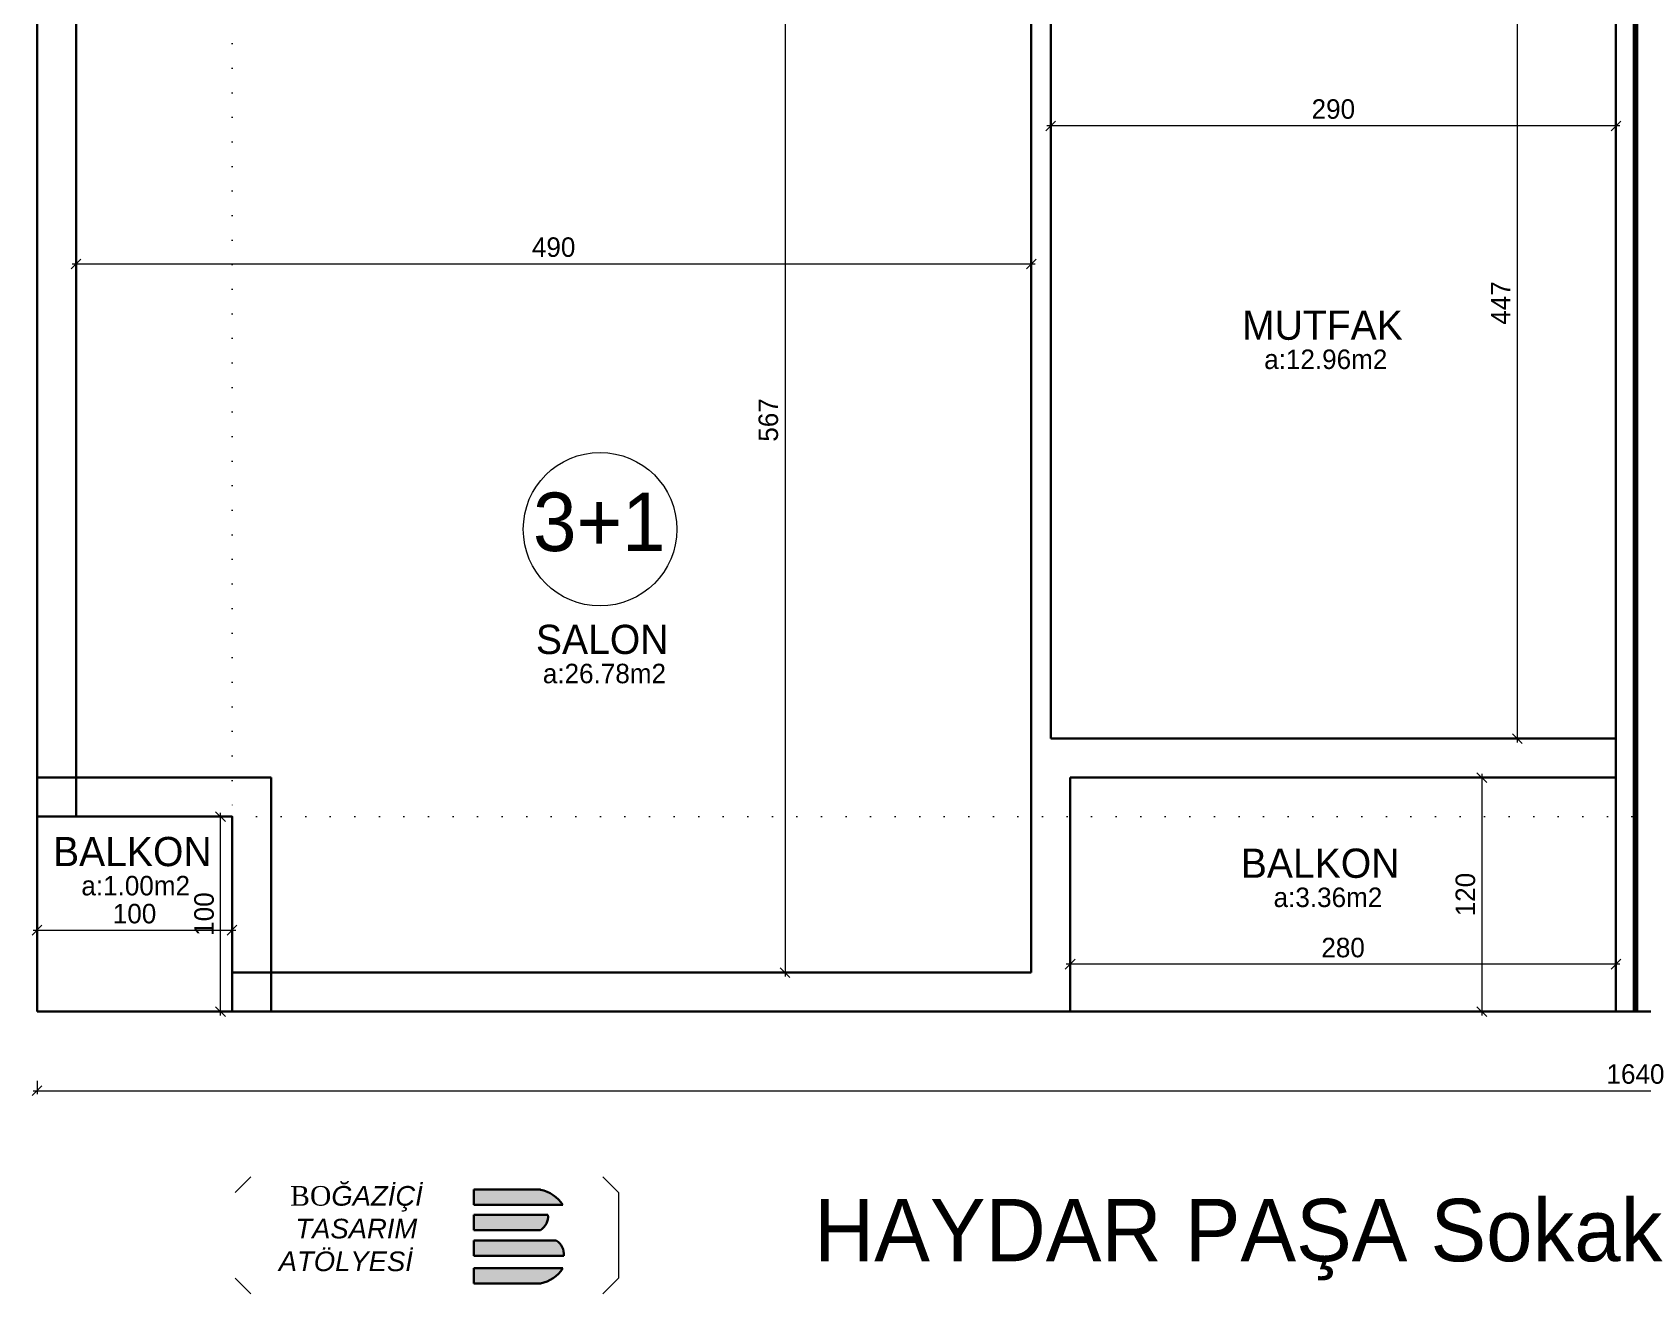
# Model space of a CAD drawing. Header units: centimetres. Extents: x 562865 to 1310255, y -148070 to 32737.
# Drawn here: x 591816 to 592642, y -2623 to -1976 of the extents above; entities that cross this region are included whole.
import ezdxf
from ezdxf.enums import TextEntityAlignment as Align

# ---------------------------------------------------------------- set-up
doc = ezdxf.new("R2010")
doc.units = ezdxf.units.CM
doc.header["$LTSCALE"] = 2.5
doc.linetypes.add('DOT', pattern=[0.25, 0, -0.25])
doc.layers.get('0').update_dxf_attribs({"color": 86})
for name, color, linetype, lineweight in [('_grns-03_Arka', 33, 'Continuous', 0), ('ADAKENARI', 18, 'Continuous', 5), ('DUVAR', 4, 'Continuous', 30), ('iç ölçü', 106, 'Continuous', 18), ('kolon', 1, 'Continuous', 53), ('Z_YOL_ADI', 7, 'Continuous', 0)]:
    doc.layers.add(name, color=color, linetype=linetype, lineweight=lineweight)
doc.layers.add('alan', color=7, linetype='Continuous')
doc.layers.add('mahal', color=7, linetype='Continuous')
doc.styles.add('autodim', font='times.ttf')
doc.styles.add('PINAR', font='comic.ttf')
doc.dimstyles.new('TEMİZ ÖLÇÜ', dxfattribs={"dimtxt": 10, "dimasz": 5, "dimexe": 1.8, "dimexo": 0.625, "dimgap": 3, "dimtad": 1, "dimdec": 0, "dimrnd": 0.5, "dimzin": 1, "dimdsep": 46, "dimtxsty": 'PINAR', "dimblk": 'OBLIQUE', "dimcen": 0.9, "dimdle": 2, "dimclrd": 256, "dimclre": 256, "dimclrt": 7, "dimadec": 0, "dimazin": 0, "dimtfac": 1, "dimtdec": 0, "dimtofl": 0, "dimtmove": 2, "dimatfit": 2, "dimfxl": 10, "dimfxlon": 1, "dimlwd": -1, "dimlwe": -1, "dimarcsym": 0})

# ---------------------------------------------------------------- blocks, each defined once
blk = doc.blocks.new('_Oblique')
at = {"color": 0, "linetype": 'ByBlock', "lineweight": -2}
blk.add_line((-0.5, -0.5), (0.5, 0.5), dxfattribs=at)
blk = doc.blocks.new('*D120')
at = {"layer": 'Defpoints', "color": 0}
for p in [(592338.58, -2006.04), (592628.58, -2006.04), (592338.58, -2023.77)]:
    blk.add_point(p, dxfattribs=at)
at = {"layer": 'iç ölçü'}
for p, q in [((592630.58, -2023.77), (592336.58, -2023.77)), ((592338.58, -2018.77), (592338.58, -2025.57)), ((592628.58, -2018.77), (592628.58, -2025.57))]:
    blk.add_line(p, q, dxfattribs=at)
at = {"layer": 'iç ölçü', "linetype": 'ByBlock', "xscale": 5, "yscale": 5, "zscale": 5, "rotation": 180}
blk.add_blockref('_Oblique', (592338.58, -2023.77), dxfattribs=at)
at = {"layer": 'iç ölçü', "linetype": 'ByBlock', "xscale": 5, "yscale": 5, "zscale": 5}
blk.add_blockref('_Oblique', (592628.58, -2023.77), dxfattribs=at)
at = {"layer": 'iç ölçü', "color": 7, "insert": (592483.58, -2015.19), "char_height": 10, "attachment_point": 5, "style": 'PINAR'}
blk.add_mtext('290', dxfattribs=at)
blk = doc.blocks.new('*D121')
at = {"layer": 'Defpoints', "color": 0}
for p in [(592496.53, -1891.13), (592496.53, -2338.13), (592577.95, -2338.13)]:
    blk.add_point(p, dxfattribs=at)
at = {"layer": 'iç ölçü'}
for p, q in [((592572.95, -1891.13), (592579.75, -1891.13)), ((592577.95, -1889.13), (592577.95, -2340.13)), ((592572.95, -2338.13), (592579.75, -2338.13))]:
    blk.add_line(p, q, dxfattribs=at)
at = {"layer": 'iç ölçü', "linetype": 'ByBlock', "xscale": 5, "yscale": 5, "zscale": 5}
for p, rotation in [((592577.95, -1891.13), 90), ((592577.95, -2338.13), 270)]:
    blk.add_blockref('_Oblique', p, dxfattribs=dict(at, rotation=rotation))
at = {"layer": 'iç ölçü', "color": 7, "insert": (592569.44, -2114.63), "char_height": 10, "attachment_point": 5, "rotation": 90, "style": 'PINAR'}
blk.add_mtext('447', dxfattribs=at)
blk = doc.blocks.new('*D122')
at = {"layer": 'Defpoints', "color": 0}
for p in [(592555.38, -2358.13), (592555.38, -2478.13), (592559.77, -2478.13)]:
    blk.add_point(p, dxfattribs=at)
at = {"layer": 'iç ölçü'}
for p, q in [((592556, -2358.13), (592561.57, -2358.13)), ((592559.77, -2356.13), (592559.77, -2480.13)), ((592556, -2478.13), (592561.57, -2478.13))]:
    blk.add_line(p, q, dxfattribs=at)
at = {"layer": 'iç ölçü', "linetype": 'ByBlock', "xscale": 5, "yscale": 5, "zscale": 5}
for p, rotation in [((592559.77, -2358.13), 90), ((592559.77, -2478.13), 270)]:
    blk.add_blockref('_Oblique', p, dxfattribs=dict(at, rotation=rotation))
at = {"layer": 'iç ölçü', "color": 7, "insert": (592551.36, -2418.13), "char_height": 10, "attachment_point": 5, "rotation": 90, "style": 'PINAR'}
blk.add_mtext('120', dxfattribs=at)
blk = doc.blocks.new('*D123')
at = {"layer": 'Defpoints', "color": 0}
for p in [(592348.58, -2414.56), (592628.58, -2414.56), (592348.58, -2453.81)]:
    blk.add_point(p, dxfattribs=at)
at = {"layer": 'iç ölçü'}
for p, q in [((592630.58, -2453.81), (592346.58, -2453.81)), ((592348.58, -2448.81), (592348.58, -2455.61)), ((592628.58, -2448.81), (592628.58, -2455.61))]:
    blk.add_line(p, q, dxfattribs=at)
at = {"layer": 'iç ölçü', "linetype": 'ByBlock', "xscale": 5, "yscale": 5, "zscale": 5, "rotation": 180}
blk.add_blockref('_Oblique', (592348.58, -2453.81), dxfattribs=at)
at = {"layer": 'iç ölçü', "linetype": 'ByBlock', "xscale": 5, "yscale": 5, "zscale": 5}
blk.add_blockref('_Oblique', (592628.58, -2453.81), dxfattribs=at)
at = {"layer": 'iç ölçü', "color": 7, "insert": (592488.58, -2445.37), "char_height": 10, "attachment_point": 5, "style": 'PINAR'}
blk.add_mtext('280', dxfattribs=at)
blk = doc.blocks.new('*D124')
at = {"layer": 'Defpoints', "color": 0}
for p in [(592155.99, -1891.13), (592155.99, -2458.13), (592202.27, -2458.13)]:
    blk.add_point(p, dxfattribs=at)
at = {"layer": 'iç ölçü'}
for p, q in [((592197.27, -1891.13), (592204.07, -1891.13)), ((592202.27, -1889.13), (592202.27, -2460.13)), ((592197.27, -2458.13), (592204.07, -2458.13))]:
    blk.add_line(p, q, dxfattribs=at)
at = {"layer": 'iç ölçü', "linetype": 'ByBlock', "xscale": 5, "yscale": 5, "zscale": 5}
for p, rotation in [((592202.27, -1891.13), 90), ((592202.27, -2458.13), 270)]:
    blk.add_blockref('_Oblique', p, dxfattribs=dict(at, rotation=rotation))
at = {"layer": 'iç ölçü', "color": 7, "insert": (592193.76, -2174.63), "char_height": 10, "attachment_point": 5, "rotation": 90, "style": 'PINAR'}
blk.add_mtext('567', dxfattribs=at)
blk = doc.blocks.new('*D125')
at = {"layer": 'Defpoints', "color": 0}
for p in [(591838.58, -2066), (592328.58, -2066), (591838.58, -2094.63)]:
    blk.add_point(p, dxfattribs=at)
at = {"layer": 'iç ölçü'}
for p, q in [((591838.58, -2089.63), (591838.58, -2096.43)), ((592328.58, -2089.63), (592328.58, -2096.43)), ((592330.58, -2094.63), (591836.58, -2094.63))]:
    blk.add_line(p, q, dxfattribs=at)
at = {"layer": 'iç ölçü', "linetype": 'ByBlock', "xscale": 5, "yscale": 5, "zscale": 5, "rotation": 180}
blk.add_blockref('_Oblique', (591838.58, -2094.63), dxfattribs=at)
at = {"layer": 'iç ölçü', "linetype": 'ByBlock', "xscale": 5, "yscale": 5, "zscale": 5}
blk.add_blockref('_Oblique', (592328.58, -2094.63), dxfattribs=at)
at = {"layer": 'iç ölçü', "color": 7, "insert": (592083.58, -2086.03), "char_height": 10, "attachment_point": 5, "style": 'PINAR'}
blk.add_mtext('490', dxfattribs=at)
blk = doc.blocks.new('A$C1BDB261E')
at = {"layer": 'DUVAR'}
h = blk.add_hatch(color=41, dxfattribs=at)
h.dxf.hatch_style = 1
h.paths.add_polyline_path([(195.7, 57.1), (210.2, 57.1, 0.202686), (195.7, 66.8), (153.1, 66.8), (153.1, 57.1)])
h.paths.add_polyline_path([(153.1, 50.6), (153.1, 40.9), (195.7, 40.9, 0.299894), (200.5, 50.6), (195.7, 50.6)])
h.paths.add_polyline_path([(210.7, 24.4, 0.299894), (205.8, 34.1), (201, 34.1), (153.1, 34.1), (153.1, 24.4)])
h.paths.add_polyline_path([(195.7, 6.7, 0.202686), (210.2, 16.4), (195.7, 16.4), (153.1, 16.4), (153.1, 6.7)])
at = {"layer": '_grns-03_Arka'}
for p, q in [((0, 65), (10, 75)), ((245.7, 65), (235.7, 75)), ((245.7, 65), (245.7, 10)), ((10, 0), (0, 10)), ((235.7, 0), (245.7, 10))]:
    blk.add_line(p, q, dxfattribs=at)
at = {"layer": 'DUVAR', "color": 41}
for p, q in [((153.1, 66.8), (153.1, 57.1)), ((153.1, 66.8), (195.7, 66.8)), ((153.1, 57.1), (195.7, 57.1)), ((195.7, 57.1), (210.2, 57.1)), ((153.1, 40.9), (153.1, 50.6)), ((153.1, 50.6), (195.7, 50.6)), ((195.7, 50.6), (200.5, 50.6)), ((153.1, 40.9), (195.7, 40.9)), ((153.1, 24.4), (153.1, 34.1)), ((153.1, 34.1), (201, 34.1)), ((201, 34.1), (205.8, 34.1)), ((153.1, 24.4), (210.7, 24.4)), ((153.1, 6.7), (153.1, 16.4)), ((153.1, 16.4), (195.7, 16.4)), ((195.7, 16.4), (210.2, 16.4)), ((153.1, 6.7), (195.7, 6.7))]:
    blk.add_line(p, q, dxfattribs=at)
for centre, radius, start, end in [((191.5, 44.7), 22.4, 33.3943, 79.2256), ((190.8, 49.4), 9.84, 300.0476, 6.8223), ((200.9, 25.6), 9.84, 353.1777, 59.9524), ((191.5, 28.7), 22.4, 280.7744, 326.6057)]:
    blk.add_arc(centre, radius, start, end, dxfattribs=at)
at = {"insert": (22.8, 69.1), "char_height": 12.589, "width": 119.549, "attachment_point": 1, "style": 'autodim'}
blk.add_mtext('\\pi12.452;BO{\\fArial|b0|i1|c162|p34;ĞAZİÇİ \\P\\pi15.789;TASARIM \\P\\pi5.1217;ATÖLYESİ}', dxfattribs=at)
blk = doc.blocks.new('*D306')
at = {"layer": 'Defpoints', "color": 0}
for p in [(591818.58, -2434.32), (591918.58, -2434.32), (591918.58, -2436.37)]:
    blk.add_point(p, dxfattribs=at)
at = {"layer": 'iç ölçü'}
for p, q in [((591816.58, -2436.37), (591920.58, -2436.37)), ((591818.58, -2434.95), (591818.58, -2438.17)), ((591918.58, -2434.95), (591918.58, -2438.17))]:
    blk.add_line(p, q, dxfattribs=at)
at = {"layer": 'iç ölçü', "linetype": 'ByBlock', "xscale": 5, "yscale": 5, "zscale": 5, "rotation": 180}
blk.add_blockref('_Oblique', (591818.58, -2436.37), dxfattribs=at)
at = {"layer": 'iç ölçü', "linetype": 'ByBlock', "xscale": 5, "yscale": 5, "zscale": 5}
blk.add_blockref('_Oblique', (591918.58, -2436.37), dxfattribs=at)
at = {"layer": 'iç ölçü', "color": 7, "insert": (591868.58, -2427.96), "char_height": 10, "attachment_point": 5, "style": 'PINAR'}
blk.add_mtext('100', dxfattribs=at)
blk = doc.blocks.new('*D307')
at = {"layer": 'Defpoints', "color": 0}
for p in [(591899.64, -2378.13), (591912.69, -2378.13), (591899.64, -2478.13)]:
    blk.add_point(p, dxfattribs=at)
at = {"layer": 'iç ölçü'}
for p, q in [((591907.69, -2378.13), (591914.49, -2378.13)), ((591912.69, -2480.13), (591912.69, -2376.13)), ((591907.69, -2478.13), (591914.49, -2478.13))]:
    blk.add_line(p, q, dxfattribs=at)
at = {"layer": 'iç ölçü', "linetype": 'ByBlock', "xscale": 5, "yscale": 5, "zscale": 5}
for p, rotation in [((591912.69, -2378.13), 90), ((591912.69, -2478.13), 270)]:
    blk.add_blockref('_Oblique', p, dxfattribs=dict(at, rotation=rotation))
at = {"layer": 'iç ölçü', "color": 7, "insert": (591904.284046, -2428.13), "char_height": 10, "attachment_point": 5, "rotation": 90, "style": 'PINAR'}
blk.add_mtext('100', dxfattribs=at)
blk = doc.blocks.new('*D598')
at = {"layer": 'Defpoints', "color": 0}
for p in [(591818.58, -2478.13), (593458.58, -2478.13), (593458.58, -2518.75)]:
    blk.add_point(p, dxfattribs=at)
at = {"layer": 'iç ölçü'}
for p, q in [((591816.58, -2518.75), (593460.58, -2518.75)), ((591818.58, -2513.75), (591818.58, -2520.55)), ((593458.58, -2513.75), (593458.58, -2520.55))]:
    blk.add_line(p, q, dxfattribs=at)
at = {"layer": 'iç ölçü', "linetype": 'ByBlock', "xscale": 5, "yscale": 5, "zscale": 5, "rotation": 180}
blk.add_blockref('_Oblique', (591818.58, -2518.75), dxfattribs=at)
at = {"layer": 'iç ölçü', "linetype": 'ByBlock', "xscale": 5, "yscale": 5, "zscale": 5}
blk.add_blockref('_Oblique', (593458.58, -2518.75), dxfattribs=at)
at = {"layer": 'iç ölçü', "color": 7, "insert": (592638.58, -2510.23), "char_height": 10, "attachment_point": 5, "style": 'PINAR'}
blk.add_mtext('1640', dxfattribs=at)

msp = doc.modelspace()

# ---------------------------------------------------------------- linework, layer by layer
at = {"layer": 'ADAKENARI', "color": 2, "linetype": 'DOT', "ltscale": 20}
msp.add_lwpolyline([(593358.58, -104.13), (591918.58, -104.13), (591918.58, -2378.13), (593358.58, -2378.13)], close=True, dxfattribs=at)
at = {"layer": 'DUVAR'}
for p, q in [((591818.58, -2478.13), (591818.58, -4.13)), ((591838.58, -2378.13), (591838.58, -104.13)), ((592628.58, -1511.13), (592628.58, -2478.13)), ((592328.58, -1881.13), (592328.58, -2458.13)), ((592338.58, -1891.13), (592338.58, -2338.13)), ((592338.58, -2338.13), (592628.58, -2338.13)), ((591938.58, -2358.13), (591818.58, -2358.13)), ((591938.58, -2358.13), (591938.58, -2478.13)), ((592348.58, -2358.13), (592348.58, -2478.13)), ((592348.58, -2358.13), (592628.58, -2358.13)), ((591918.58, -2378.13), (591818.58, -2378.13)), ((591918.58, -2378.13), (591918.58, -2478.13)), ((592328.58, -2458.13), (591918.58, -2458.13)), ((592638.58, -2478.13), (591818.58, -2478.13)), ((592638.58, -2478.13), (593458.58, -2478.13))]:
    msp.add_line(p, q, dxfattribs=at)
at = {"layer": 'iç ölçü'}
msp.add_circle((592107.39, -2230.68), 39.38, dxfattribs=at)
at = {"layer": 'kolon', "color": 6, "lineweight": 140}
msp.add_line((592638.58, -1501.13), (592638.58, -2478.13), dxfattribs=at)

# ---------------------------------------------------------------- block references
at = {"layer": 'iç ölçü', "xscale": 0.8000000000029104, "yscale": 0.7999999999999545, "zscale": 0.8}
msp.add_blockref('A$C1BDB261E', (591920.21, -2622.93), dxfattribs=at)

# ---------------------------------------------------------------- texts
at = {"layer": 'alan', "style": 'PINAR'}
for s, p in [('a:12.96m2', (592479.69, -2148.5)), ('a:26.78m2', (592109.64, -2309.71)), ('a:1.00m2', (591869.17, -2418.54)), ('a:3.36m2 ', (592482.67, -2424.53))]:
    msp.add_text(s, height=10, dxfattribs=at).set_placement(p, align=Align.CENTER)
at = {"layer": 'mahal', "style": 'PINAR'}
for s, height, p in [('MUTFAK', 15, (592477.98, -2133.5)), ('3+1', 30, (592107.01, -2241.9)), ('SALON', 15, (592108.5, -2294.71)), ('BALKON', 15, (591867.44, -2403.54)), ('BALKON', 15, (592476.8, -2409.53))]:
    msp.add_text(s, height=height, dxfattribs=at).set_placement(p, align=Align.CENTER)
at = {"layer": 'Z_YOL_ADI', "style": 'PINAR'}
msp.add_text('HAYDAR PAŞA Sokak', height=32, dxfattribs=at).set_placement((592217.16, -2606.23))

# ---------------------------------------------------------------- dimensions: what is measured, and where the dimension line sits
at = {"layer": 'iç ölçü'}
for base, p1, p2, angle, picture, middle in [((592202.27, -2458.13), (592155.99, -1891.13), (592155.99, -2458.13), 90, '*D124', (592193.76, -2174.63)), ((592577.95, -2338.13), (592496.53, -1891.13), (592496.53, -2338.13), 90, '*D121', (592569.44, -2114.63)), ((592338.58, -2023.77), (592628.58, -2006.04), (592338.58, -2006.04), 180, '*D120', (592483.58, -2015.19)), ((591838.58, -2094.63), (592328.58, -2066), (591838.58, -2066), 180, '*D125', (592083.58, -2086.03)), ((592559.77, -2478.13), (592555.38, -2358.13), (592555.38, -2478.13), 90, '*D122', (592551.36, -2418.13)), ((591912.69, -2378.13), (591899.64, -2478.13), (591899.64, -2378.13), 90, '*D307', (591904.28, -2428.13)), ((592348.58, -2453.81), (592628.58, -2414.56), (592348.58, -2414.56), 180, '*D123', (592488.58, -2445.37))]:
    dim = msp.add_linear_dim(base=base, p1=p1, p2=p2, angle=angle, dimstyle='TEMİZ ÖLÇÜ', override={"dimfxl": 5, "dimarcsym": 1}, dxfattribs=at)
    dim.commit()
    dim.dimension.update_dxf_attribs({"geometry": picture, "text_midpoint": middle})
for base, p1, p2, picture, middle in [((591918.58, -2436.37), (591818.58, -2434.32), (591918.58, -2434.32), '*D306', (591868.58, -2427.96)), ((593458.58, -2518.75), (591818.58, -2478.13), (593458.58, -2478.13), '*D598', (592638.58, -2510.23))]:
    dim = msp.add_linear_dim(base=base, p1=p1, p2=p2, dimstyle='TEMİZ ÖLÇÜ', override={"dimfxl": 5, "dimarcsym": 1}, dxfattribs=at)
    dim.commit()
    dim.dimension.update_dxf_attribs({"geometry": picture, "text_midpoint": middle})

doc.saveas('drawing.dxf')
